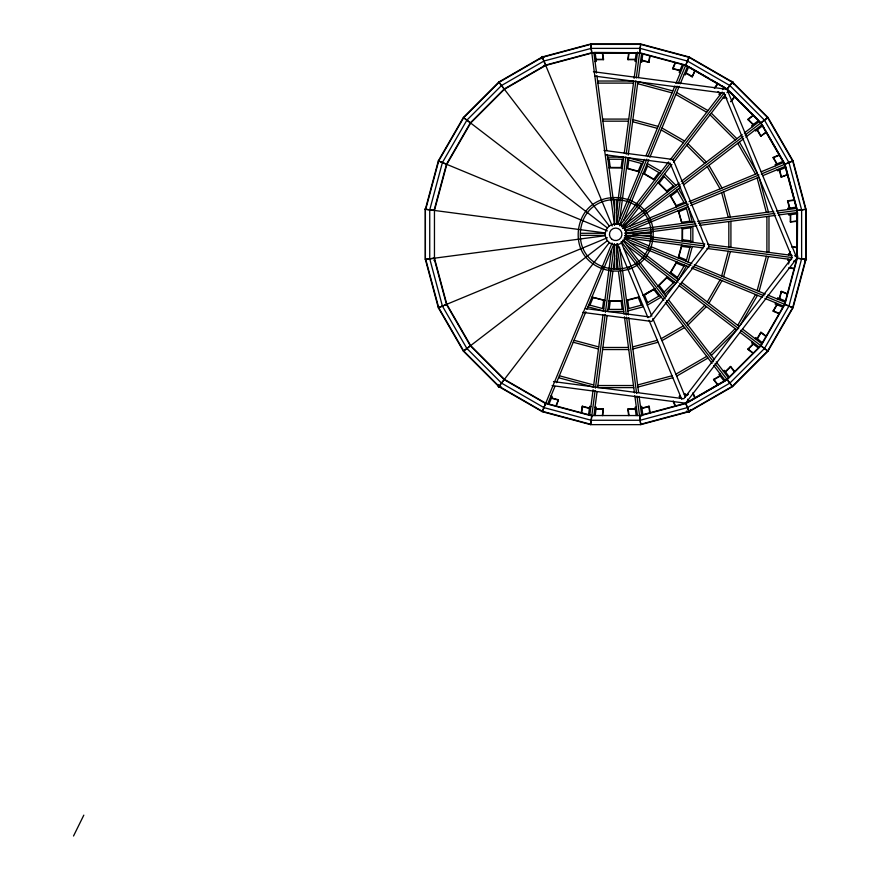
<?xml version="1.0" encoding="UTF-8"?>
<svg xmlns="http://www.w3.org/2000/svg" width="880" height="880" viewBox="0 0 880 880"><rect width="100%" height="100%" fill="white"/><g stroke="black" fill="none" stroke-linecap="round" stroke-linejoin="round"><path stroke-width="1.32" d="M434.456 258.181L446.809 304.271L470.668 345.598L504.405 379.335L545.732 403.194L591.822 415.547L639.54 415.547L685.63 403.194L726.957 379.335L760.705 345.598L784.564 304.271L796.917 258.181L796.917 210.463L784.564 164.373L760.705 123.046L726.957 89.298L685.63 65.439L639.54 53.086L591.822 53.086L545.732 65.439L504.405 89.298L470.668 123.046L446.809 164.373L434.456 210.463L434.456 258.181L425.359 259.38L425.359 209.264L438.328 160.864L463.386 117.458L498.828 82.027L542.223 56.969L590.623 44L640.739 44L689.139 56.969L732.545 82.027L767.976 117.458L793.034 160.864L806.003 209.264L806.003 259.38L793.034 307.78L767.976 351.175L732.545 386.617L689.139 411.675L640.739 424.644L590.623 424.644L542.223 411.675L498.828 386.617L463.386 351.175L438.328 307.78L425.359 259.38L425.359 209.264L578.27 229.394M692.857 242.374L692.857 226.27M728.827 247.115L728.827 221.529M730.917 247.39L730.917 221.254M766.898 252.12L766.898 216.513M768.977 252.395L768.977 216.238M686.422 411.312L689.139 411.675L685.63 403.194L796.917 258.181L796.928 212.564L778.294 215.017M639.595 415.921L685.773 403.546L727.188 379.643L761.002 345.829L784.905 304.414L797.28 258.225L797.28 210.408M682.121 240.966L682.176 227.667M682.539 228.888L690.767 227.799L690.767 226.545L690.767 242.099L690.767 240.834L682.495 239.745L682.495 241.01L682.55 227.623M595.1 390.621L590.623 424.644L591.822 415.547M639.54 53.086L640.739 44L636.262 78.012M581.295 412.742L582.153 406.175L589.435 408.078M628.639 53.075L627.781 59.642L635.305 59.697M581.658 412.841L582.527 406.219M628.155 59.697L629.024 53.075M588.566 414.689L589.666 406.34L590.887 406.67M602.547 308.539L603.625 300.311L591.932 297.121L604.89 300.267M608.982 167.453L621.115 167.508L622.204 159.236M636.174 53.075L635.074 61.424L636.339 61.424M589.787 415.019L593.12 389.741M602.965 314.941L593.472 387.079L558.547 377.718M611.545 249.766L603.493 310.948L587.928 306.779M616.385 212.96L623.733 157.146L607.629 157.146M624.261 153.153L633.765 81.026L597.608 81.026M634.106 78.364L637.439 53.075M637.571 52.063L637.483 52.723L593.835 52.426M595.441 388.091L605.132 314.424M605.418 312.279L614.449 243.672M617.023 224.103L625.867 156.937M626.23 154.209L635.899 80.74M593.923 415.558L597.08 391.611M607.101 315.491L597.608 387.618L633.765 387.618M612.854 271.799L607.629 311.487L623.733 311.487M613.206 269.115L614.625 258.368M619.817 218.878L627.88 157.696L643.434 161.865M628.221 155.034L637.901 81.565L672.826 90.926M638.418 77.572L641.575 53.625M595.188 415.558L596.288 407.22L595.023 407.22M609.169 309.408L610.258 301.136L622.38 301.191M627.737 168.333L628.815 160.105M642.796 53.955L641.696 62.293L640.475 61.974M602.349 415.558L603.218 408.947L602.723 415.558M650.078 55.902L648.835 62.414L649.704 55.803M425.733 209.308L438.68 161.007L463.683 117.689L499.048 82.324L542.366 57.321L589.369 44.726M442.409 162.547L429.737 209.858L429.737 258.819L442.42 306.119L466.906 348.513L463.386 351.175L607.464 240.625M434.082 210.408L446.457 164.23L470.36 122.815L504.174 89.001L544.401 65.78M578.512 229.427C585.475 180.961 658.669 190.597 652.85 239.217C645.887 287.683 572.693 278.047 578.512 229.427L580.602 229.702C575.113 275.594 644.193 284.691 650.76 238.942C656.26 193.05 587.169 183.953 580.602 229.702M686.191 261.272L690.228 246.235M688.138 262.075L692.307 246.51M721.666 275.957L728.288 251.251M723.613 276.771L730.378 251.526M757.13 290.653L766.348 256.256M759.077 291.456L768.438 256.531M777.337 299.024L777.667 297.803L785.444 301.026M788.029 259.116L787.71 260.337L789.811 260.612M779.284 298.474L781.275 291.214L787.391 293.744M788.513 264.022L789.437 260.568M779.625 298.617L781.484 291.698M792.682 307.637L805.277 260.634M681.637 245.102L678.139 257.928L678.821 256.861L686.521 260.051M678.48 258.071L682 245.157M545.732 403.194L542.223 411.675L602.14 267.014M685.63 65.439L689.139 56.969L678.117 83.6M675.114 62.612L672.573 68.728L679.833 70.719M672.925 68.871L675.477 62.711M638.22 171.182L641.41 163.482M682.385 64.559L679.162 72.336L680.383 72.666M617.76 223.85L644.468 159.379M646.008 155.65L674.872 85.965M675.906 83.479L683.606 64.889M602.294 266.651L612.073 243.034M619.63 224.796L646.822 159.148M647.856 156.662L677.061 86.13M547.756 403.755L554.95 386.397M556.49 382.679L585.871 311.74M586.905 309.265L613.602 244.794M623.678 220.473L648.835 159.731M649.869 157.256L679.239 86.317M680.273 83.842L687.456 66.484M548.977 404.085L552.2 396.308L550.979 395.978M589.952 305.162L593.142 297.451M644.402 173.701L647.581 166.034M688.556 67.111L685.333 74.888L684.244 74.261M555.885 405.933L558.448 399.773L556.259 406.032M695.079 70.884L692.197 76.857L694.749 70.697M776.721 304.645L773.003 311.179L779.119 313.72M73.524 836L83.82 815.144M607.376 230.879L438.328 160.864L442.398 162.569L466.895 120.153M676.819 278.597L684.596 265.122M686.543 265.925L678.491 279.884L624.195 238.227M707.278 301.972L720.071 279.818M708.95 303.259L722.007 280.621M737.737 325.347L755.535 294.514M740.069 325.468L757.482 295.317M755.084 338.657L755.711 337.568L762.399 342.694M775.742 302.874L775.115 303.974L782.892 307.197M757.097 338.624L760.903 332.134L766.161 336.16M757.405 338.855L760.98 332.662M773.498 310.981L777.073 304.788M792.011 308.803L767.679 350.955L732.314 386.32L688.996 411.323L640.695 424.27M669.9 273.295L676.588 261.811M670.197 273.515L676.94 261.954M501.171 386.892L498.542 387.024L497.596 384.857M504.405 379.335L498.828 386.617L497.882 384.472M424.886 209.198L426.316 207.328M540.606 58.399L542.036 56.529L544.379 56.837M540.782 58.839L542.223 56.969L612.238 226.006M714.296 88.044L717.53 83.842M714.791 88.022L717.849 84.029M658.867 172.557L653.796 179.168L654.885 179.806L643.313 173.063M720.214 92.598L718.927 94.292L720.016 94.919M722.513 89.606L724.053 87.604M619.586 225.808L668.613 161.92M670.241 159.786L722.216 92.059M498.828 386.617L609.378 242.539M621.423 226.831L670.197 163.273M672.386 160.424L724.229 92.862M622.864 228.393L671.913 164.461M673.552 162.327L725.527 94.6M726.99 92.686L728.453 90.783M733.447 84.205L732.831 81.642L730.499 81.334M659.12 183.194L664.169 176.616M725.516 96.668L724.218 98.351L723.327 97.46M730.576 101.728L734.404 96.734M731.456 101.2L734.679 96.998M605.627 154.814L670.175 163.306L704.418 246.004L649.935 317.009L585.398 308.517M690.811 409.497L689.139 411.675L685.63 403.194L552.101 385.616M753.038 343.926L747.747 349.283L753.005 353.309M607.464 228.008L463.386 117.458L466.873 120.164L501.512 85.525L543.906 61.05L591.206 48.378M663.278 292.919L674.278 281.908M664.554 294.58L675.95 283.195L626.989 245.619M686.642 323.378L704.737 305.283M687.929 325.039L706.409 306.57M710.017 353.837L735.196 328.658M711.304 355.498L736.868 329.934L679.151 285.648M723.327 371.184L724.218 370.293L729.344 376.97M752.543 341.968L751.652 342.859L758.329 347.985M725.285 371.679L730.642 366.388L734.679 371.635M725.516 371.976L730.576 366.916M748.275 349.217L753.335 344.157M657.965 286L667.403 276.639M658.196 286.297L667.7 276.87M466.906 348.513L470.668 345.598M760.705 123.046L767.976 117.458L745.107 135.003M753.005 115.324L747.747 119.361L753.038 124.718M747.978 119.658L753.269 115.599M658.229 182.303L666.765 190.916L673.387 185.834M758.329 120.659L751.652 125.774L752.543 126.676M622.721 226.292L679.151 182.996M681.274 181.357L742.192 134.618M744.315 132.99L759.22 121.55M623.172 228.58L680.229 184.789M681.967 183.458L743.061 136.576M629.53 226.325L680.625 187.121M683.815 184.668L743.666 138.743M745.789 137.115L761.761 124.861M670.868 196.185L677.446 191.136M762.399 125.95L755.711 131.076L755.084 129.987M766.161 132.473L760.683 136.213L765.974 132.154M719.994 375.738L713.493 379.544L717.53 384.802M646.492 303.237L659.967 295.46M647.295 305.184L661.243 297.121M661.177 338.701L683.331 325.919M661.98 340.648L684.618 327.58M675.873 374.176L706.706 356.378M676.676 376.123L707.993 358.039M684.244 394.383L685.333 393.745L686.147 395.714L688.215 394.515M720.016 373.725L718.927 374.352L724.053 381.029M686.004 395.362L688.072 394.174M714.021 379.621L720.214 376.035M687.632 402.556L725.406 380.743M653.048 289.949L643.291 295.526L654.918 288.882M643.148 295.174L654.687 288.585M446.809 304.271L438.328 307.78L607.376 237.765M784.564 164.373L793.034 160.864L761.332 173.987M779.119 154.924L773.003 157.454L776.721 163.999M773.146 157.806L779.306 155.254M670.241 195.085L676.258 205.612L683.969 202.422M782.892 161.447L775.115 164.67L775.742 165.759M624.558 228.382L686.543 202.708L678.491 188.76M689.029 201.685L757.482 173.327L739.409 142.01M761.2 171.787L783.519 162.536M625.207 230.373L688.325 204.226M690.327 203.401L758.967 174.966M631.125 230.186L688.138 206.569L692.307 222.123M690.624 205.535L759.077 177.177L768.438 212.102M762.795 175.637L785.114 166.397M678.854 211.761L678.194 210.683L681.945 223.487L678.854 211.761L686.521 208.593M785.444 167.618L777.667 170.841L777.337 169.62M787.391 174.889L781.132 177.078L787.292 174.526M545.589 65.098L591.778 52.723L639.595 52.723M627.605 308.858L642.631 304.832M627.88 310.948L643.434 306.779M632.61 346.929L657.327 340.307M632.885 349.008L658.13 342.243M637.626 384.989L672.012 375.771M637.901 387.079L672.826 377.718M640.475 406.67L641.696 406.34L642.796 414.689M680.383 395.978L679.162 396.308L679.976 398.266M641.927 408.078L649.209 406.175L650.078 412.742M641.971 408.452L648.89 406.593M639.463 297.176L626.516 300.586L627.737 300.267L628.815 308.539M626.461 300.212L639.32 296.824M796.917 210.463L806.003 209.264L806.003 259.38L804.562 261.25L806.476 259.435L805.574 257.257M596.057 59.697L603.592 59.642L602.723 53.075M794.101 199.925L787.534 200.794L789.437 208.076M787.589 201.168L794.2 200.299M681.626 222.266L689.898 221.188M796.048 207.207L787.71 208.307L788.029 209.528M625.79 230.879L694.969 221.782M697.642 221.43L773.762 211.409M776.424 211.057L796.378 208.428M425.359 259.38L605.407 235.675M624.591 233.145L695.794 223.773M698.511 223.421L774.862 213.367M777.425 213.026L806.003 209.264M433.961 260.348L434.621 260.26M637.043 233.618L696.85 225.742M699.512 225.39L775.632 215.369M797.577 212.476L797.28 258.225M796.928 213.829L788.579 214.929L788.579 213.664M796.928 221.364L790.306 221.848L796.928 220.979M635.305 408.947L627.781 408.991L628.639 415.558M590.678 44.374L640.695 44.374M614.504 225.401L590.623 44L591.184 48.378L640.167 48.378L687.456 61.05L729.85 85.525L764.478 120.153L788.953 162.547L801.625 209.836L801.625 258.797L788.953 306.086L764.478 348.491L729.85 383.108L687.456 407.594L640.167 420.266L591.206 420.266M596.013 59.323L603.163 59.323M628.199 59.323L635.349 59.323M595.023 61.424L596.288 61.424L595.188 53.075M597.883 83.105L633.49 83.105M602.613 119.086L628.749 119.086M602.888 121.176L628.474 121.176M607.904 159.236L623.458 159.236M580.602 233.277L605.352 233.277L605.319 235.367L580.602 235.367M650.76 233.277L626.043 233.277L626.01 235.367L650.76 235.367M607.904 309.408L623.458 309.408M602.888 347.468L628.474 347.468M602.613 349.558L628.749 349.558M597.883 385.528L633.49 385.528M636.339 407.22L635.074 407.22L636.174 415.558M596.057 408.947L603.218 408.947M596.013 409.321L603.163 409.321M628.199 409.321L635.349 409.321M621.115 167.508L622.369 167.508M609.037 167.827L622.325 167.882M609.037 300.762L622.336 300.817M608.993 301.125L610.258 301.136M434.456 210.463L425.359 209.264M796.917 258.181L806.003 259.38L796.917 258.181L726.957 89.298L732.545 82.027L726.957 89.298L593.417 71.72M595.078 76.153L724.031 93.126L792.132 257.554L683.793 398.75L553.487 381.59M603.977 150.392L673.101 159.489L709.203 246.631L651.783 321.464L582.659 312.367M791.67 246.587L796.928 247.28M791.934 247.005L796.928 247.654M790.68 253.99L788.579 253.715L788.579 254.98M633.006 234.498L704.847 243.958M707.509 244.31L792.154 255.453M794.541 255.761L796.928 256.08M797.28 256.124L797.94 256.212M580.987 229.757L605.407 232.969M624.591 235.499L704.473 246.004M708.51 246.543L792.462 257.598M625.779 237.754L702.966 247.918M706.97 248.446L791.604 259.589M681.67 246.378L689.898 247.456M793.551 261.107L796.048 261.437M789.206 267.685L794.2 268.345M788.854 268.015L794.101 268.708M641.993 44.726L688.996 57.321L732.314 82.324L767.679 117.689L792.682 161.007L805.277 208.01M640.915 53.075L685.773 65.098M641.971 60.192L648.89 62.04M673.068 68.519L679.976 70.378M641.927 60.566L648.835 62.414M637.626 83.655L672.012 92.873M632.885 119.625L658.13 126.39M632.61 121.715L657.327 128.337M627.605 159.775L642.631 163.812M588.731 304.832L603.768 308.858M574.046 340.307L598.752 346.929M573.232 342.243L598.477 349.008M559.35 375.771L593.747 384.989M551.529 397.914L558.448 399.773M551.386 398.266L558.305 400.114M582.483 406.593L589.391 408.452M591.778 415.921L545.589 403.546L504.174 379.643L500.764 376.222M591.228 420.266L543.906 407.594L501.512 383.108L466.895 348.491M590.678 424.27L542.366 411.323L500.225 386.991M626.516 168.003L639.441 171.523M626.472 168.366L639.298 171.864M603.625 300.311L604.846 300.641M442.398 162.569L446.809 164.373M784.564 304.271L793.034 307.78L766.403 296.747M781.132 291.555L787.292 294.107M624.921 235.884L648.648 245.718M651.145 246.752L691.867 263.615M694.353 264.649L765.281 294.03M767.756 295.053L785.114 302.247M624.393 237.93L690.844 265.452M692.868 266.288L764.016 295.768M629.53 242.308L689.029 266.959M691.504 267.982L762.443 297.374M764.918 298.397L783.519 306.097M676.302 263.043L683.969 266.222M773.146 310.838L779.306 313.39M688.809 66.759L708.884 78.353M711.238 79.717L719.51 84.48M721.864 85.844L724.229 87.208M686.961 65.78L727.188 89.001L761.002 122.815L784.905 164.23L796.928 209.088M686.147 72.93L692.34 76.505M686.004 73.282L692.197 76.857M717.926 91.707L719.994 92.906M676.676 92.521L707.993 110.594M675.873 94.468L706.706 112.266M661.98 127.985L684.618 141.053M661.177 129.932L683.331 142.725M647.295 163.46L661.243 171.512M646.492 165.407L659.967 173.184M643.17 173.404L654.654 180.103M466.873 120.164L470.668 123.046M760.705 345.598L767.976 351.175L740.762 330.297M760.683 332.431L765.974 336.49M670.835 272.426L677.446 277.508M681.681 282.337L739.409 326.623M742.599 329.076L761.761 343.783M623.172 240.064L678.062 282.183M679.789 283.503L738.727 328.735M740.058 332.387L759.22 347.094M666.809 277.75L673.387 282.81M747.978 348.986L753.269 353.045M730.653 92.367L738.364 100.078M741.257 102.971L748 109.714M750.893 112.607L757.636 119.35M748.275 119.427L753.335 124.487M725.285 96.965L726.968 98.648M711.304 113.135L736.868 138.699M710.017 114.807L735.196 139.986M687.929 143.594L706.409 162.074M686.642 145.266L704.737 163.361M664.554 174.053L675.95 185.449M663.278 175.725L674.278 186.725M474.749 350.207L470.36 345.829L446.457 304.414L434.082 258.225M475.2 350.658L494.978 370.436M495.484 370.942L500.313 375.771M463.683 350.955L499.048 386.32M657.998 182.6L667.359 192.038M666.765 190.916L667.656 191.807M504.405 89.298L498.828 82.027L609.378 226.094M726.957 379.335L732.545 386.617L715 363.748M730.345 366.619L734.404 371.91M659.087 285.406L664.169 292.017M622.897 240.295L666.193 296.714M668.646 299.915L714.571 359.766M716.199 361.889L728.453 377.861M621.423 241.802L665.214 298.87M666.545 300.597L713.427 361.702M623.678 248.16L663.696 300.322M665.335 302.456L712.074 363.363M713.702 365.497L725.142 380.402M653.818 289.509L658.867 296.087M713.79 379.313L717.849 384.615M762.113 124.597L764.159 128.139M765.523 130.493L783.926 162.371M757.405 129.789L760.98 135.982M773.498 157.663L777.073 163.856M757.097 130.009L760.683 136.213M737.737 143.297L755.535 174.13M708.95 165.385L722.007 188.023M707.278 166.672L720.071 188.826M676.819 190.036L684.596 203.511M463.012 349.778L438.68 307.637L425.733 259.325M669.944 195.316L676.544 206.855M676.258 205.612L676.885 206.712M545.732 65.439L542.223 56.969M693.055 392.865L695.079 397.76M692.824 393.294L694.749 397.947M644.391 294.899L647.581 302.61M687.588 399.201L688.556 401.522M621.104 241.956L651.827 316.107M652.817 318.516L685.366 397.089M690.58 409.794L689.326 412.115L686.807 411.367M629.222 267.014L630.025 268.95M543.51 65.527L543.763 66.143M617.463 244.046L647.966 317.702M649.022 320.232L681.769 399.311M638.242 297.495L641.41 305.162M673.552 401.28L675.477 405.933M673.079 401.137L675.114 406.032M785.521 166.232L796.807 208.373M779.625 170.027L781.484 176.935M787.963 201.113L789.811 208.032M779.284 170.17L781.132 177.078M757.13 177.991L766.348 212.377M723.613 191.873L730.378 217.118M721.666 192.676L728.288 217.393M686.191 207.372L690.228 222.398M591.184 48.378L591.822 53.086M639.54 415.547L640.739 424.644L636.977 396.066M602.349 53.075L603.218 59.697M648.835 406.219L649.704 412.841M609.169 159.236L610.247 167.464M593.923 53.075L596.552 73.04M596.904 75.702L606.749 150.491M607.277 154.484L614.625 210.276M619.465 247.093L628.397 314.941M628.749 317.614L638.594 392.392M639.122 396.385L641.575 415.019M641.619 415.382L641.707 416.042M616.913 243.672L626.307 314.985M626.582 317.152L636.636 393.503M616.385 255.684L618.156 269.115M618.508 271.799L624.085 314.16M624.437 316.822L634.458 392.942M634.81 395.604L637.439 415.558M621.115 301.18L622.204 309.408M628.155 408.947L629.024 415.558M790.68 214.654L790.68 221.804M790.306 214.698L790.306 221.848M790.306 251.559L790.306 253.946M616.726 199.243L616.726 223.993L614.636 223.96L614.636 199.243M616.726 269.401L616.726 244.684L614.636 244.651L614.636 269.401M617.122 223.52A10.428 10.428 0 0 1 625.196 237.963M623.799 240.306A10.428 10.428 0 0 1 621.852 242.209M609.213 242.506A10.428 10.428 0 0 0 626.01 235.829A10.428 10.428 0 0 0 611.82 224.631A10.428 10.428 0 0 0 609.213 242.506M611.875 239.283A6.259 6.259 0 0 0 621.885 235.136A6.259 6.259 0 0 0 613.283 228.536A6.259 6.259 0 0 0 611.875 239.283"/></g></svg>
